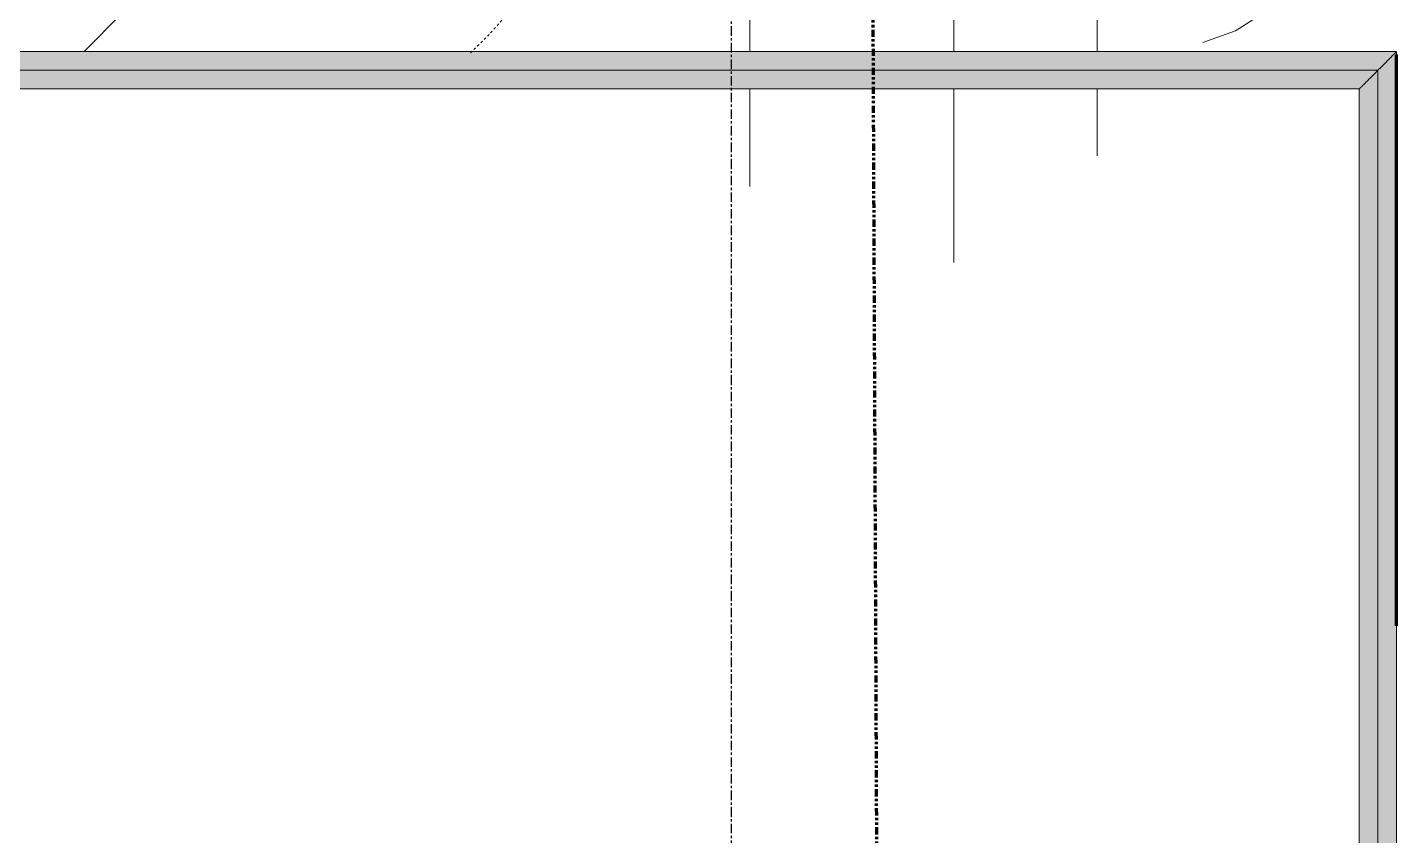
# Model space of a CAD drawing. Header units: inches. Extents: x 9391 to 11530, y 1186 to 2858.
# Drawn here: x 11243.1 to 11315.3, y 2564.3 to 2606.8 of the extents above; entities that cross this region are included whole.
import ezdxf

# ---------------------------------------------------------------- set-up
doc = ezdxf.new("R2010")
doc.units = ezdxf.units.IN
doc.header["$MEASUREMENT"] = 0
for name, pattern in [('Dash', [0.25, 0.125, -0.125]), ('Double Dash 3_8_', [1, 0.375, -0.125, 0.125, -0.125, 0.125, -0.125]), ('Grid Line 1_2_', [0.875, 0.5, -0.125, 0.125, -0.125])]:
    doc.linetypes.add(name, pattern=pattern)
for name, color, linetype, lineweight in [('A-DETL-GENF-1', 254, 'Continuous', 9), ('A-DETL-GENF-2', 253, 'Continuous', 9), ('A-DETL-GENF-HDLN', 1, 'Dash', 9), ('A-FLOR-HRAL', 11, 'Continuous', 9), ('C-BLDG-PADS', 91, 'Continuous', 70), ('C-PROP-LINE', 91, 'Double Dash 3_8_', 211), ('S-GRID-1', 1, 'Grid Line 1_2_', 30)]:
    doc.layers.add(name, color=color, linetype=linetype, lineweight=lineweight)

# ---------------------------------------------------------------- blocks, each defined once
blk = doc.blocks.new('magnolia 26756 - magnolia 26756-1522554-FLOOR PLAN - ROOF')
at = {"layer": 'A-DETL-GENF-1'}
for p, q in [((-22.932, 0), (-23.018, 0)), ((-23.018, 0), (-22.948, 0)), ((-22.948, 0), (-22.798, 0)), ((-22.798, 0), (-21.187, 0)), ((-21.597, 0), (-21.599, 0)), ((-21.599, 0), (-21.298, 0)), ((-21.546, 0), (-21.597, 0)), ((-21.428, 0), (-21.546, 0)), ((-20.399, 0), (-21.428, 0)), ((-21.227, 0), (-21.332, 0)), ((-21.332, 0), (-20.658, 0)), ((-21.298, 0), (-21.227, 0)), ((-21.187, 0), (-20.695, 0)), ((-20.979, 0), (-21.001, 0)), ((-21.001, 0), (-20.865, 0)), ((-20.84, 0), (-20.979, 0)), ((-17.864, 0), (-20.865, 0)), ((-19.965, 0), (-20.84, 0)), ((-20.695, 0), (-20.279, 0)), ((-20.658, 0), (-20.466, 0)), ((-20.466, 0), (-20.239, 0)), ((-20.076, 0), (-20.399, 0)), ((-20.279, 0), (-19.97, 0)), ((-20.239, 0), (-19.965, 0)), ((-19.377, 0), (-20.076, 0)), ((-19.97, 0), (-19.759, 0)), ((-18.566, 0), (-19.377, 0)), ((-17.864, 0), (-18.566, 0)), ((-18.257, 0), (-18.056, 0)), ((-18.056, 0), (-17.864, 0)), ((-15.923, 0), (-13.732, 0)), ((-15.695, 0), (-15.923, 0)), ((-15.031, 0), (-15.695, 0)), ((-15.518, 0), (-15.599, 0)), ((-15.599, 0), (-14.948, 0)), ((-14.568, 0), (-15.518, 0)), ((-14.199, 0), (-15.031, 0)), ((-14.948, 0), (-14.474, 0)), ((-14.744, 0), (-14.82, 0)), ((-14.82, 0), (-14.806, 0)), ((-14.806, 0), (-14.725, 0)), ((-14.121, 0), (-14.744, 0)), ((-14.725, 0), (-14.199, 0)), ((-15.81, 0), (-15.923, 0)), ((-15.923, 0), (-14.932, 0)), ((-15.567, 0), (-15.81, 0)), ((-15.239, 0), (-15.567, 0)), ((-13.796, 0), (-15.239, 0)), ((-14.932, 0), (-13.199, 0))]:
    blk.add_line(p, q, dxfattribs=at)
blk = doc.blocks.new('magnolia 26756 - magnolia 26756-V88-FLOOR PLAN - ROOF')
at = {"layer": 'A-DETL-GENF-1'}
for p, q in [((-21.498, 0), (-21.298, 0)), ((-21.227, 0), (-21.332, 0)), ((-21.332, 0), (-20.658, 0)), ((-21.298, 0), (-21.227, 0)), ((-20.979, 0), (-21.001, 0)), ((-21.001, 0), (-20.865, 0)), ((-20.84, 0), (-20.979, 0)), ((-17.964, 0), (-20.865, 0)), ((-19.965, 0), (-20.84, 0)), ((-20.658, 0), (-20.466, 0)), ((-20.466, 0), (-20.239, 0)), ((-20.239, 0), (-19.965, 0)), ((-16.002, 0), (-13.732, 0)), ((-15.695, 0), (-16.002, 0)), ((-15.031, 0), (-15.695, 0)), ((-15.518, 0), (-15.599, 0)), ((-15.599, 0), (-14.948, 0)), ((-14.568, 0), (-15.518, 0)), ((-14.199, 0), (-15.031, 0)), ((-14.948, 0), (-14.474, 0)), ((-14.744, 0), (-14.82, 0)), ((-14.82, 0), (-14.806, 0)), ((-14.806, 0), (-14.725, 0)), ((-14.121, 0), (-14.744, 0)), ((-15.81, 0), (-15.932, 0)), ((-15.932, 0), (-14.932, 0)), ((-15.567, 0), (-15.81, 0)), ((-15.239, 0), (-15.567, 0)), ((-13.796, 0), (-15.239, 0)), ((-14.932, 0), (-13.199, 0)), ((-15.516, -5.574), (-14.902, -7.292)), ((-14.902, -7.292), (-12.942, -10.372))]:
    blk.add_line(p, q, dxfattribs=at)
blk = doc.blocks.new('holly 26751 - holly 26751-1542755-FLOOR PLAN - ROOF')
at = {"layer": 'A-DETL-GENF-1'}
blk.add_line((14.066, -18.754), (12.049, -20.786), dxfattribs=at)
blk = doc.blocks.new('lupin 26755 - lupin 26755-V100-FLOOR PLAN - ROOF')
at = {"layer": 'A-DETL-GENF-HDLN'}
blk.add_circle((9.724, -6.624), 2.385, dxfattribs=at)
for centre, radius, start, end in [((0, 0), 18, 97.94915, 120.22264), ((0, 0), 18, 50.7242, 97.85641), ((-5.363, 12.255), 3, 0, 133.77855), ((-5.363, 12.255), 3, 134.19199, 152.27019), ((0, 0), 18, 0, 50.7242), ((-12.131, 1.52), 12.226, 352.8605, 59.0245), ((-5.363, 12.255), 3, 267.76826, 0), ((-13.568, 9.876), 16.782, 323.68764, 323.94864), ((15.364, 10.234), 18.46, 213.6663, 224.34054), ((0, 0), 18, 312.12527, 0), ((15.364, 10.234), 18.46, 224.34054, 248.3337)]:
    blk.add_arc(centre, radius, start, end, dxfattribs=at)
blk = doc.blocks.new('magnolia 26756 - magnolia 26756-V101-FLOOR PLAN - ROOF')
at = {"layer": 'A-DETL-GENF-1'}
for p, q in [((0, -13.292), (0, -9.533)), ((0, -11.881), (0, -12.138)), ((0, -12.138), (0, -12.246)), ((0, -12.246), (0, -12.333)), ((0, -12.333), (0, -12.451)), ((0, -13.243), (0, -12.399)), ((0, -12.399), (0, -12.581)), ((0, -12.451), (0, -12.501)), ((0, -12.501), (0, -12.534)), ((0, -12.534), (0, -12.586)), ((0, -12.581), (0, -12.768)), ((0, -12.586), (0, -12.707)), ((0, -12.707), (0, -12.933)), ((0, -12.768), (0, -12.983)), ((0, -12.933), (0, -13.286)), ((0, -12.983), (0, -13.292)), ((0, -13.292), (0, -13.243)), ((0, -15.252), (0, -15.873)), ((0, -15.651), (0, -15.252)), ((0, -15.252), (0, -15.832)), ((0, -15.329), (0, -15.252)), ((0, -15.252), (0, -15.345)), ((0, -15.703), (0, -15.252)), ((0, -15.252), (0, -16.958)), ((0, -15.436), (0, -15.329)), ((0, -15.345), (0, -15.443)), ((0, -15.549), (0, -15.436)), ((0, -15.443), (0, -15.603)), ((0, -15.832), (0, -15.549)), ((0, -15.603), (0, -15.866)), ((0, -16.432), (0, -15.651)), ((0, -15.803), (0, -15.703)), ((0, -15.862), (0, -15.803)), ((0, -15.866), (0, -15.862)), ((0, -15.873), (0, -16.71)), ((0, -16.307), (0, -16.266)), ((0, -16.266), (0, -16.492)), ((0, -18.039), (0, -16.307)), ((0, -16.602), (0, -16.432)), ((0, -16.492), (0, -16.666)), ((0, -17.429), (0, -16.602)), ((0, -16.666), (0, -16.816)), ((0, -16.71), (0, -17.096)), ((0, -16.816), (0, -17.014)), ((0, -16.958), (0, -17.732)), ((0, -17.014), (0, -17.678)), ((0, -17.096), (0, -17.416)), ((0, -17.503), (0, -17.276)), ((0, -17.416), (0, -17.565)), ((0, -17.445), (0, -17.422)), ((0, -17.422), (0, -17.465)), ((0, -17.599), (0, -17.429)), ((0, -17.732), (0, -17.445)), ((0, -17.465), (0, -17.599)), ((0, -17.732), (0, -17.503)), ((0, -17.526), (0, -17.507)), ((0, -17.507), (0, -17.599)), ((0, -17.598), (0, -17.526)), ((0, -17.565), (0, -17.671)), ((0, -17.965), (0, -17.598)), ((0, -17.599), (0, -17.868)), ((0, -17.671), (0, -17.705)), ((0, -17.678), (0, -17.852)), ((0, -17.705), (0, -17.726)), ((0, -17.726), (0, -17.732)), ((0, -17.852), (0, -17.965)), ((0, -17.868), (0, -18.034)), ((0, -18.034), (0, -18.131)), ((0, -18.424), (0, -18.039)), ((0, -18.131), (0, -18.259)), ((0, -18.259), (0, -18.36)), ((0, -18.36), (0, -18.532)), ((0, -18.532), (0, -18.961)), ((0, -18.961), (0, -19.363)), ((0, -19.163), (0, -19.065)), ((0, -19.065), (0, -19.554)), ((0, -19.334), (0, -19.163)), ((0, -19.553), (0, -19.334)), ((0, -19.363), (0, -19.701)), ((0, -19.794), (0, -19.553)), ((0, -19.554), (0, -19.714)), ((0, -19.921), (0, -19.599)), ((0, -19.599), (0, -21.356)), ((0, -19.701), (0, -19.932)), ((0, -19.714), (0, -20.132)), ((0, -20.032), (0, -19.794)), ((0, -20.019), (0, -19.921)), ((0, -19.932), (0, -20.019)), ((0, -20.242), (0, -20.032)), ((0, -20.123), (0, -20.035)), ((0, -20.132), (0, -20.123)), ((0, -20.865), (0, -20.242)), ((0, -22.013), (0, -20.465)), ((0, -20.465), (0, -21.433)), ((0, -20.9), (0, -20.865)), ((0, -20.978), (0, -20.9)), ((0, -21.311), (0, -20.978)), ((0, -21.405), (0, -21.311)), ((0, -21.356), (0, -21.706)), ((0, -21.465), (0, -21.405)), ((0, -21.433), (0, -21.63)), ((0, -21.479), (0, -21.465)), ((0, -21.465), (0, -21.604)), ((0, -21.8), (0, -21.465)), ((0, -21.516), (0, -21.479)), ((0, -21.865), (0, -21.516)), ((0, -21.604), (0, -21.727)), ((0, -21.63), (0, -21.779)), ((0, -21.706), (0, -21.954)), ((0, -21.727), (0, -22.188)), ((0, -21.779), (0, -21.865)), ((0, -22.7), (0, -21.8)), ((0, -21.954), (0, -22.065)), ((0, -22.065), (0, -22.013)), ((0, -22.364), (0, -22.109)), ((0, -22.109), (0, -22.132)), ((0, -22.132), (0, -22.259)), ((0, -22.188), (0, -22.332)), ((0, -22.259), (0, -23.165)), ((0, -22.332), (0, -22.383)), ((0, -22.383), (0, -22.364)), ((0, -23.664), (0, -22.7)), ((0, -23.165), (0, -24.07)), ((0, -24.398), (0, -23.664)), ((0, -24.07), (0, -24.26)), ((0, -24.26), (0, -24.379)), ((0, -24.379), (0, -24.398))]:
    blk.add_line(p, q, dxfattribs=at)
blk = doc.blocks.new('Railing - Railing-1679211-FLOOR PLAN - ROOF')
at = {"layer": 'A-FLOR-HRAL'}
for points in [[(-2604.579, 11250.367), (-2604.579, 11314.311), (-2605.564, 11315.248), (-2605.545, 11294.054), (-2605.563, 11288.435), (-2605.564, 11246.879), (-2605.539, 10123.782), (-2604.579, 10123.782), (-2604.579, 11249.204)], [(-2364.457, 11315.197), (-2364.457, 11315.295), (-2605.539, 11315.271), (-2604.579, 11314.311), (-2364.457, 11314.311), (-2364.457, 11315.149)]]:
    blk.add_hatch(color=256, dxfattribs=at).paths.add_polyline_path(points, flags=0)
h = blk.add_hatch(color=256, dxfattribs=at)
h.paths.add_polyline_path([(-2604.579, 10402.812), (-2604.579, 10402.812), (-2604.21, 10401.728)], flags=0)
h.paths.add_polyline_path([(-2603.595, 11291.059), (-2603.615, 11308.017), (-2603.62, 11313.352), (-2604.579, 11314.311), (-2604.579, 10123.782), (-2603.595, 10123.782), (-2603.602, 10142.954), (-2603.595, 10153.858), (-2603.595, 11290.745)], flags=0)
h.paths.add_polyline_path([(-2603.633, 10150.709), (-2603.633, 10150.709), (-2603.633, 10151.674)], flags=0)
h.paths.add_polyline_path([(-2603.883, 10291.2), (-2603.883, 10291.2), (-2603.883, 10291.35)], flags=0)
h.paths.add_polyline_path([(-2603.883, 10295.851), (-2603.884, 10295.851), (-2604.195, 10295.851)], flags=0)
h.paths.add_polyline_path([(-2604.203, 11209.375), (-2604.203, 11209.375), (-2604.203, 11209.675)], flags=0)
h.paths.add_polyline_path([(-2604.203, 10298.061), (-2604.203, 10298.061), (-2604.203, 10298.176)], flags=0)
h.paths.add_polyline_path([(-2604.203, 10223.769), (-2604.203, 10223.768), (-2604.203, 10224.546)], flags=0)
h.paths.add_polyline_path([(-2604.203, 10223.468), (-2604.203, 10223.468), (-2604.203, 10223.768)], flags=0)
h.paths.add_polyline_path([(-2604.203, 10800.432), (-2604.203, 10800.431), (-2604.203, 10801.522)], flags=0)
h.paths.add_polyline_path([(-2604.203, 11005.054), (-2604.203, 11005.053), (-2604.203, 11006.144)], flags=0)
h.paths.add_polyline_path([(-2604.203, 11060.86), (-2604.203, 11060.859), (-2604.203, 11061.95)], flags=0)
h.paths.add_polyline_path([(-2604.203, 11098.064), (-2604.203, 11098.063), (-2604.203, 11099.154)], flags=0)
h.paths.add_polyline_path([(-2604.203, 10465.595), (-2604.203, 10465.594), (-2604.203, 10466.685)], flags=0)
h.paths.add_polyline_path([(-2604.203, 10186.565), (-2604.203, 10186.564), (-2604.203, 10187.655)], flags=0)
h = blk.add_hatch(color=256, dxfattribs=at)
h.paths.add_polyline_path([(-2364.457, 11313.33), (-2364.457, 11314.311), (-2604.579, 11314.311), (-2603.589, 11313.327), (-2585.661, 11313.334), (-2571.337, 11313.327), (-2364.983, 11313.331)], flags=0)
h.paths.add_polyline_path([(-2374.098, 11313.944), (-2374.098, 11313.944), (-2375.206, 11313.944)], flags=0)
h.paths.add_polyline_path([(-2490.447, 11313.617), (-2490.447, 11313.617), (-2491.555, 11313.617)], flags=0)
for p, q in [((-2605.564, 11315.296), (-2605.564, 10123.782)), ((-2364.457, 11315.296), (-2605.564, 11315.296)), ((-2604.579, 10123.782), (-2604.579, 11314.311)), ((-2604.579, 11314.311), (-2364.457, 11314.311)), ((-2603.595, 10123.782), (-2603.595, 11313.327)), ((-2603.595, 11313.327), (-2364.457, 11313.327))]:
    blk.add_line(p, q, dxfattribs=at)
for points, knots in [([(-2604.579, 11314.311), (-2604.653, 11314.386), (-2604.8, 11314.532), (-2604.975, 11314.707), (-2605.104, 11314.836), (-2605.194, 11314.926), (-2605.277, 11315.009), (-2605.351, 11315.083), (-2605.415, 11315.146), (-2605.486, 11315.218), (-2605.547, 11315.279), (-2605.564, 11315.296), (-2605.564, 11315.296)], [0, 0, 0, 0, 0.0714286, 0.1428571, 0.1785714, 0.2142857, 0.25, 0.2857143, 0.3214286, 0.3571429, 0.4285714, 0.5, 0.5, 0.5, 0.5]), ([(-2603.595, 11313.327), (-2603.595, 11313.327), (-2603.612, 11313.344), (-2603.673, 11313.405), (-2603.744, 11313.476), (-2603.808, 11313.54), (-2603.882, 11313.614), (-2603.965, 11313.696), (-2604.055, 11313.787), (-2604.184, 11313.916), (-2604.359, 11314.091), (-2604.506, 11314.236), (-2604.579, 11314.311)], [0.5, 0.5, 0.5, 0.5, 0.5714286, 0.6428571, 0.6785714, 0.7142857, 0.75, 0.7857143, 0.8214286, 0.8571429, 0.9285714, 1, 1, 1, 1])]:
    blk.add_open_spline(points, degree=3, knots=knots, dxfattribs=at)
blk = doc.blocks.new('Family - ___-1646256-FLOOR PLAN - ROOF')
at = {"layer": 'C-PROP-LINE'}
blk.add_line((-2616.713, 11287.658), (-1833.859, 11291.07), dxfattribs=at)

msp = doc.modelspace()

# ---------------------------------------------------------------- linework, layer by layer
at = {"layer": 'C-BLDG-PADS'}
msp.add_line((11315.296, 2575.32), (11315.296, 2605.407), dxfattribs=at)
at = {"layer": 'S-GRID-1'}
msp.add_line((11280.245, 1368.27), (11280.245, 2735.869), dxfattribs=at)

# ---------------------------------------------------------------- block references
at = {"layer": 'A-DETL-GENF-1'}
for name, p in [('holly 26751 - holly 26751-1542755-FLOOR PLAN - ROOF', (11234.092, 2626.35)), ('magnolia 26756 - magnolia 26756-V101-FLOOR PLAN - ROOF', (11291.964, 2618.85))]:
    msp.add_blockref(name, p, dxfattribs=at)
at = {"layer": 'A-DETL-GENF-1', "rotation": 90.00000000000124}
for name, p in [('magnolia 26756 - magnolia 26756-1522554-FLOOR PLAN - ROOF', (11281.21, 2621.467)), ('magnolia 26756 - magnolia 26756-V88-FLOOR PLAN - ROOF', (11299.514, 2621.564))]:
    msp.add_blockref(name, p, dxfattribs=at)
at = {"layer": 'A-DETL-GENF-2'}
msp.add_blockref('lupin 26755 - lupin 26755-V100-FLOOR PLAN - ROOF', (11254.42, 2618.85), dxfattribs=at)
at = {"layer": 'A-FLOR-HRAL', "rotation": 270.0000000000005}
msp.add_blockref('Railing - Railing-1679211-FLOOR PLAN - ROOF', (0, 0), dxfattribs=at)
at = {"layer": 'C-PROP-LINE', "rotation": 270.0000000000005}
msp.add_blockref('Family - ___-1646256-FLOOR PLAN - ROOF', (0, 0), dxfattribs=at)

doc.saveas('drawing.dxf')
